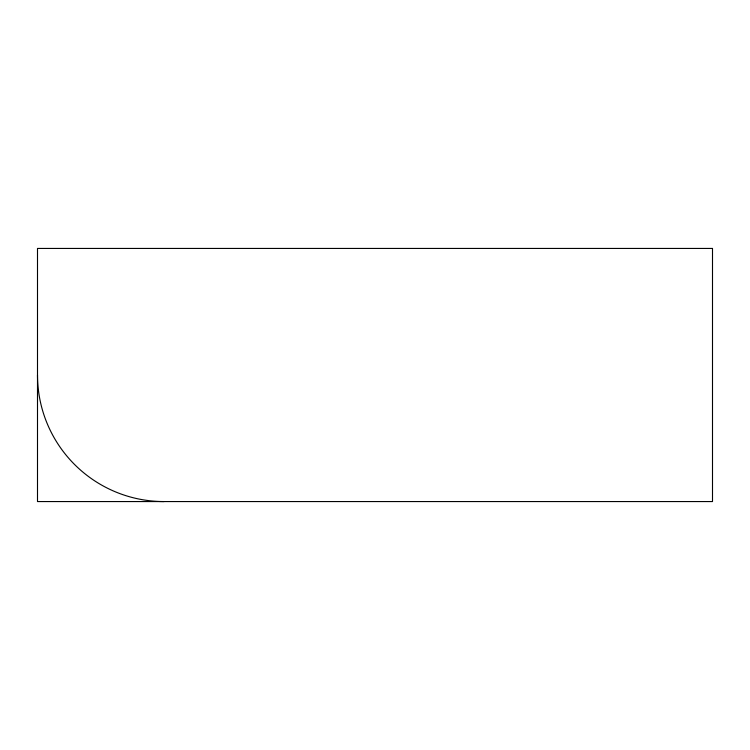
<?xml version="1.0" encoding="UTF-8"?>
<svg xmlns="http://www.w3.org/2000/svg" width="750" height="750" viewBox="0 0 750 750"><rect width="100%" height="100%" fill="white"/><g stroke="black" fill="none" stroke-linecap="round" stroke-linejoin="round"><path stroke-width="1.12" d="M164.062 501.562A126.562 126.562 0 0 1 37.5 375M712.5 248.438L37.5 248.438L37.5 501.562L712.5 501.562L712.5 248.438"/></g></svg>
